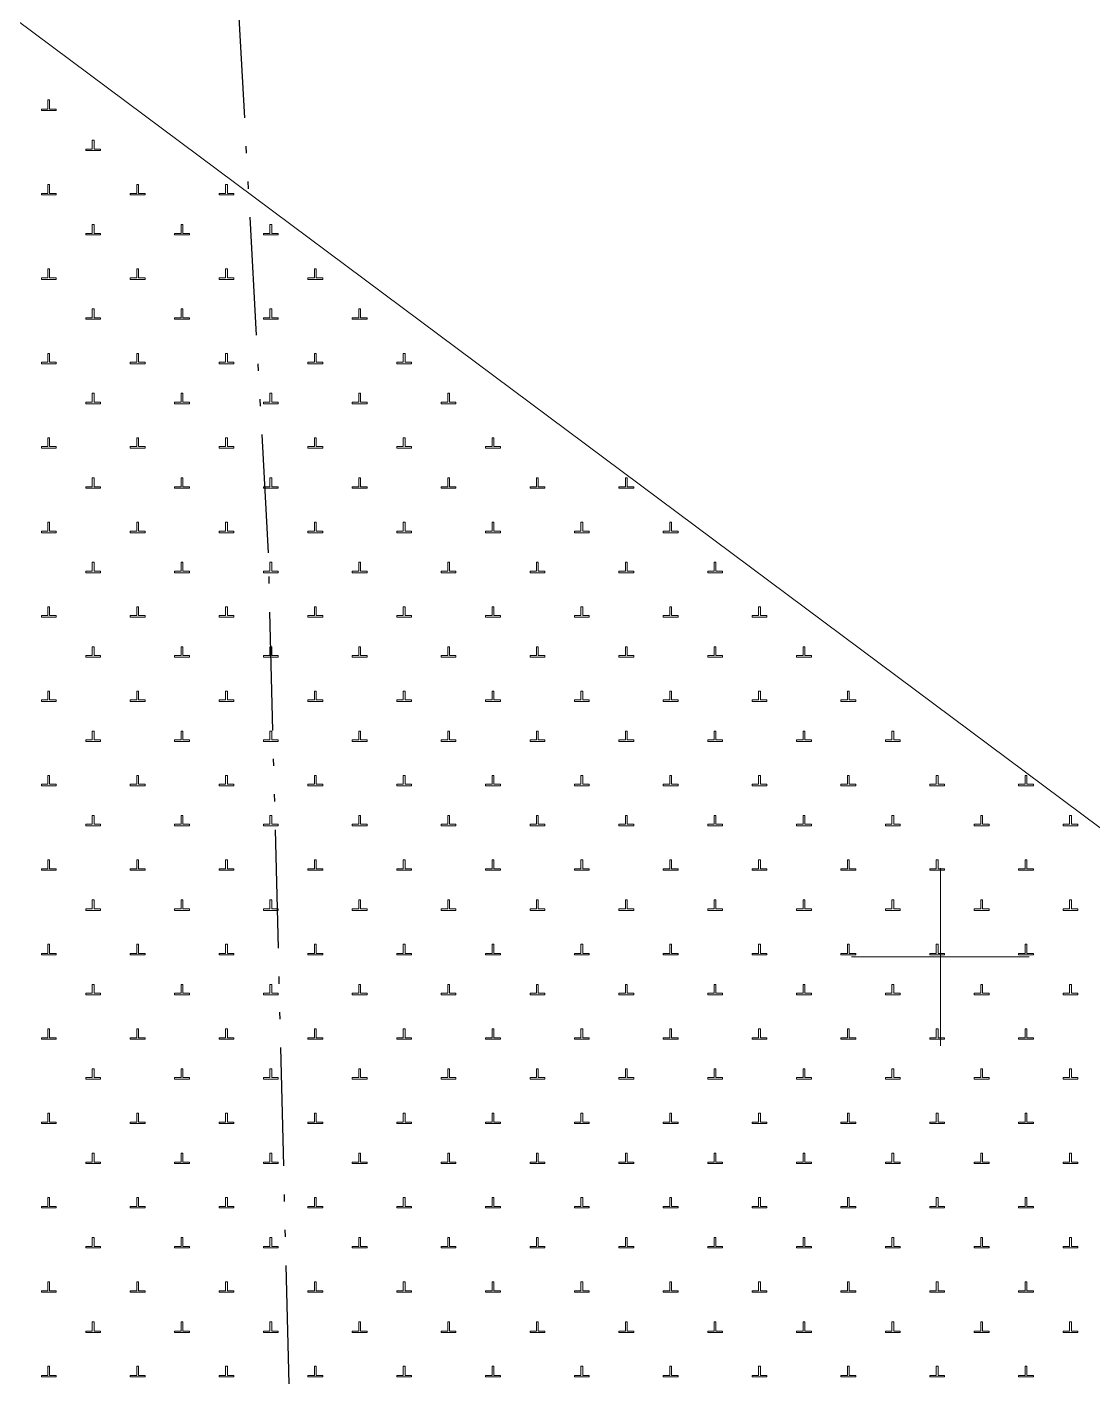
# Model space of a CAD drawing. Header units: metres. Extents: x 550890 to 551618, y 1839259 to 1840146.
# Drawn here: x 551469.17 to 551505.14, y 1839985.31 to 1840031.41 of the extents above; entities that cross this region are included whole.
import ezdxf

# ---------------------------------------------------------------- set-up
doc = ezdxf.new("R2010")
doc.units = ezdxf.units.M
doc.header["$LTSCALE"] = 0.8
doc.linetypes.add('DASH_DOUBLE_DOT', pattern=[9.2, 5, -1.2, 0.3, -1.2, 0.3, -1.2])
for name, color, linetype, lineweight in [('19', 7, 'Continuous', 13), ('2', 7, 'DASH_DOUBLE_DOT', 25), ('23', 7, 'Continuous', 13), ('63', 7, 'Continuous', 13)]:
    doc.layers.add(name, color=color, linetype=linetype, lineweight=lineweight)

msp = doc.modelspace()

# ---------------------------------------------------------------- linework, layer by layer
at = {"layer": '19'}
for points in [[(551469.64, 1840028.59), (551470.14, 1840028.59), (551470.14, 1840028.64), (551469.92, 1840028.64), (551469.92, 1840028.95), (551469.86, 1840028.95), (551469.86, 1840028.64), (551469.64, 1840028.64)], [(551471.14, 1840027.24), (551471.64, 1840027.24), (551471.64, 1840027.29), (551471.42, 1840027.29), (551471.42, 1840027.59), (551471.36, 1840027.59), (551471.36, 1840027.29), (551471.14, 1840027.29)], [(551469.64, 1840025.74), (551470.14, 1840025.74), (551470.14, 1840025.79), (551469.92, 1840025.79), (551469.92, 1840026.09), (551469.86, 1840026.09), (551469.86, 1840025.79), (551469.64, 1840025.79)], [(551472.64, 1840025.74), (551473.14, 1840025.74), (551473.14, 1840025.79), (551472.92, 1840025.79), (551472.92, 1840026.09), (551472.86, 1840026.09), (551472.86, 1840025.79), (551472.64, 1840025.79)], [(551475.64, 1840025.74), (551476.14, 1840025.74), (551476.14, 1840025.79), (551475.92, 1840025.79), (551475.92, 1840026.09), (551475.86, 1840026.09), (551475.86, 1840025.79), (551475.64, 1840025.79)], [(551471.14, 1840024.39), (551471.64, 1840024.39), (551471.64, 1840024.44), (551471.42, 1840024.44), (551471.42, 1840024.74), (551471.36, 1840024.74), (551471.36, 1840024.44), (551471.14, 1840024.44)], [(551474.14, 1840024.39), (551474.64, 1840024.39), (551474.64, 1840024.44), (551474.42, 1840024.44), (551474.42, 1840024.74), (551474.36, 1840024.74), (551474.36, 1840024.44), (551474.14, 1840024.44)], [(551477.14, 1840024.39), (551477.64, 1840024.39), (551477.64, 1840024.44), (551477.42, 1840024.44), (551477.42, 1840024.74), (551477.36, 1840024.74), (551477.36, 1840024.44), (551477.14, 1840024.44)], [(551469.64, 1840022.89), (551470.14, 1840022.89), (551470.14, 1840022.94), (551469.92, 1840022.94), (551469.92, 1840023.24), (551469.86, 1840023.24), (551469.86, 1840022.94), (551469.64, 1840022.94)], [(551472.64, 1840022.89), (551473.14, 1840022.89), (551473.14, 1840022.94), (551472.92, 1840022.94), (551472.92, 1840023.24), (551472.86, 1840023.24), (551472.86, 1840022.94), (551472.64, 1840022.94)], [(551475.64, 1840022.89), (551476.14, 1840022.89), (551476.14, 1840022.94), (551475.92, 1840022.94), (551475.92, 1840023.24), (551475.86, 1840023.24), (551475.86, 1840022.94), (551475.64, 1840022.94)], [(551478.64, 1840022.89), (551479.14, 1840022.89), (551479.14, 1840022.94), (551478.92, 1840022.94), (551478.92, 1840023.24), (551478.86, 1840023.24), (551478.86, 1840022.94), (551478.64, 1840022.94)], [(551471.14, 1840021.54), (551471.64, 1840021.54), (551471.64, 1840021.59), (551471.42, 1840021.59), (551471.42, 1840021.89), (551471.36, 1840021.89), (551471.36, 1840021.59), (551471.14, 1840021.59)], [(551474.14, 1840021.54), (551474.64, 1840021.54), (551474.64, 1840021.59), (551474.42, 1840021.59), (551474.42, 1840021.89), (551474.36, 1840021.89), (551474.36, 1840021.59), (551474.14, 1840021.59)], [(551477.14, 1840021.54), (551477.64, 1840021.54), (551477.64, 1840021.59), (551477.42, 1840021.59), (551477.42, 1840021.89), (551477.36, 1840021.89), (551477.36, 1840021.59), (551477.14, 1840021.59)], [(551480.14, 1840021.54), (551480.64, 1840021.54), (551480.64, 1840021.59), (551480.42, 1840021.59), (551480.42, 1840021.89), (551480.36, 1840021.89), (551480.36, 1840021.59), (551480.14, 1840021.59)], [(551469.64, 1840020.04), (551470.14, 1840020.04), (551470.14, 1840020.09), (551469.92, 1840020.09), (551469.92, 1840020.39), (551469.86, 1840020.39), (551469.86, 1840020.09), (551469.64, 1840020.09)], [(551472.64, 1840020.04), (551473.14, 1840020.04), (551473.14, 1840020.09), (551472.92, 1840020.09), (551472.92, 1840020.39), (551472.86, 1840020.39), (551472.86, 1840020.09), (551472.64, 1840020.09)], [(551475.64, 1840020.04), (551476.14, 1840020.04), (551476.14, 1840020.09), (551475.92, 1840020.09), (551475.92, 1840020.39), (551475.86, 1840020.39), (551475.86, 1840020.09), (551475.64, 1840020.09)], [(551478.64, 1840020.04), (551479.14, 1840020.04), (551479.14, 1840020.09), (551478.92, 1840020.09), (551478.92, 1840020.39), (551478.86, 1840020.39), (551478.86, 1840020.09), (551478.64, 1840020.09)], [(551481.64, 1840020.04), (551482.14, 1840020.04), (551482.14, 1840020.09), (551481.92, 1840020.09), (551481.92, 1840020.39), (551481.86, 1840020.39), (551481.86, 1840020.09), (551481.64, 1840020.09)], [(551471.14, 1840018.69), (551471.64, 1840018.69), (551471.64, 1840018.74), (551471.42, 1840018.74), (551471.42, 1840019.04), (551471.36, 1840019.04), (551471.36, 1840018.74), (551471.14, 1840018.74)], [(551474.14, 1840018.69), (551474.64, 1840018.69), (551474.64, 1840018.74), (551474.42, 1840018.74), (551474.42, 1840019.04), (551474.36, 1840019.04), (551474.36, 1840018.74), (551474.14, 1840018.74)], [(551477.14, 1840018.69), (551477.64, 1840018.69), (551477.64, 1840018.74), (551477.42, 1840018.74), (551477.42, 1840019.04), (551477.36, 1840019.04), (551477.36, 1840018.74), (551477.14, 1840018.74)], [(551480.14, 1840018.69), (551480.64, 1840018.69), (551480.64, 1840018.74), (551480.42, 1840018.74), (551480.42, 1840019.04), (551480.36, 1840019.04), (551480.36, 1840018.74), (551480.14, 1840018.74)], [(551483.14, 1840018.69), (551483.64, 1840018.69), (551483.64, 1840018.74), (551483.42, 1840018.74), (551483.42, 1840019.04), (551483.36, 1840019.04), (551483.36, 1840018.74), (551483.14, 1840018.74)], [(551469.64, 1840017.19), (551470.14, 1840017.19), (551470.14, 1840017.24), (551469.92, 1840017.24), (551469.92, 1840017.54), (551469.86, 1840017.54), (551469.86, 1840017.24), (551469.64, 1840017.24)], [(551472.64, 1840017.19), (551473.14, 1840017.19), (551473.14, 1840017.24), (551472.92, 1840017.24), (551472.92, 1840017.54), (551472.86, 1840017.54), (551472.86, 1840017.24), (551472.64, 1840017.24)], [(551475.64, 1840017.19), (551476.14, 1840017.19), (551476.14, 1840017.24), (551475.92, 1840017.24), (551475.92, 1840017.54), (551475.86, 1840017.54), (551475.86, 1840017.24), (551475.64, 1840017.24)], [(551478.64, 1840017.19), (551479.14, 1840017.19), (551479.14, 1840017.24), (551478.92, 1840017.24), (551478.92, 1840017.54), (551478.86, 1840017.54), (551478.86, 1840017.24), (551478.64, 1840017.24)], [(551481.64, 1840017.19), (551482.14, 1840017.19), (551482.14, 1840017.24), (551481.92, 1840017.24), (551481.92, 1840017.54), (551481.86, 1840017.54), (551481.86, 1840017.24), (551481.64, 1840017.24)], [(551484.64, 1840017.19), (551485.14, 1840017.19), (551485.14, 1840017.24), (551484.92, 1840017.24), (551484.92, 1840017.54), (551484.86, 1840017.54), (551484.86, 1840017.24), (551484.64, 1840017.24)], [(551471.14, 1840015.83), (551471.64, 1840015.83), (551471.64, 1840015.88), (551471.42, 1840015.88), (551471.42, 1840016.19), (551471.36, 1840016.19), (551471.36, 1840015.88), (551471.14, 1840015.88)], [(551474.14, 1840015.83), (551474.64, 1840015.83), (551474.64, 1840015.88), (551474.42, 1840015.88), (551474.42, 1840016.19), (551474.36, 1840016.19), (551474.36, 1840015.88), (551474.14, 1840015.88)], [(551477.14, 1840015.83), (551477.64, 1840015.83), (551477.64, 1840015.88), (551477.42, 1840015.88), (551477.42, 1840016.19), (551477.36, 1840016.19), (551477.36, 1840015.88), (551477.14, 1840015.88)], [(551480.14, 1840015.83), (551480.64, 1840015.83), (551480.64, 1840015.88), (551480.42, 1840015.88), (551480.42, 1840016.19), (551480.36, 1840016.19), (551480.36, 1840015.88), (551480.14, 1840015.88)], [(551483.14, 1840015.83), (551483.64, 1840015.83), (551483.64, 1840015.88), (551483.42, 1840015.88), (551483.42, 1840016.19), (551483.36, 1840016.19), (551483.36, 1840015.88), (551483.14, 1840015.88)], [(551486.14, 1840015.83), (551486.64, 1840015.83), (551486.64, 1840015.88), (551486.42, 1840015.88), (551486.42, 1840016.19), (551486.36, 1840016.19), (551486.36, 1840015.88), (551486.14, 1840015.88)], [(551489.14, 1840015.83), (551489.64, 1840015.83), (551489.64, 1840015.88), (551489.42, 1840015.88), (551489.42, 1840016.19), (551489.36, 1840016.19), (551489.36, 1840015.88), (551489.14, 1840015.88)], [(551469.64, 1840014.33), (551470.14, 1840014.33), (551470.14, 1840014.38), (551469.92, 1840014.38), (551469.92, 1840014.69), (551469.86, 1840014.69), (551469.86, 1840014.38), (551469.64, 1840014.38)], [(551472.64, 1840014.33), (551473.14, 1840014.33), (551473.14, 1840014.38), (551472.92, 1840014.38), (551472.92, 1840014.69), (551472.86, 1840014.69), (551472.86, 1840014.38), (551472.64, 1840014.38)], [(551475.64, 1840014.33), (551476.14, 1840014.33), (551476.14, 1840014.38), (551475.92, 1840014.38), (551475.92, 1840014.69), (551475.86, 1840014.69), (551475.86, 1840014.38), (551475.64, 1840014.38)], [(551478.64, 1840014.33), (551479.14, 1840014.33), (551479.14, 1840014.38), (551478.92, 1840014.38), (551478.92, 1840014.69), (551478.86, 1840014.69), (551478.86, 1840014.38), (551478.64, 1840014.38)], [(551481.64, 1840014.33), (551482.14, 1840014.33), (551482.14, 1840014.38), (551481.92, 1840014.38), (551481.92, 1840014.69), (551481.86, 1840014.69), (551481.86, 1840014.38), (551481.64, 1840014.38)], [(551484.64, 1840014.33), (551485.14, 1840014.33), (551485.14, 1840014.38), (551484.92, 1840014.38), (551484.92, 1840014.69), (551484.86, 1840014.69), (551484.86, 1840014.38), (551484.64, 1840014.38)], [(551487.64, 1840014.33), (551488.14, 1840014.33), (551488.14, 1840014.38), (551487.92, 1840014.38), (551487.92, 1840014.69), (551487.86, 1840014.69), (551487.86, 1840014.38), (551487.64, 1840014.38)], [(551490.64, 1840014.33), (551491.14, 1840014.33), (551491.14, 1840014.38), (551490.92, 1840014.38), (551490.92, 1840014.69), (551490.86, 1840014.69), (551490.86, 1840014.38), (551490.64, 1840014.38)], [(551471.14, 1840012.98), (551471.64, 1840012.98), (551471.64, 1840013.03), (551471.42, 1840013.03), (551471.42, 1840013.33), (551471.36, 1840013.33), (551471.36, 1840013.03), (551471.14, 1840013.03)], [(551474.14, 1840012.98), (551474.64, 1840012.98), (551474.64, 1840013.03), (551474.42, 1840013.03), (551474.42, 1840013.33), (551474.36, 1840013.33), (551474.36, 1840013.03), (551474.14, 1840013.03)], [(551477.14, 1840012.98), (551477.64, 1840012.98), (551477.64, 1840013.03), (551477.42, 1840013.03), (551477.42, 1840013.33), (551477.36, 1840013.33), (551477.36, 1840013.03), (551477.14, 1840013.03)], [(551480.14, 1840012.98), (551480.64, 1840012.98), (551480.64, 1840013.03), (551480.42, 1840013.03), (551480.42, 1840013.33), (551480.36, 1840013.33), (551480.36, 1840013.03), (551480.14, 1840013.03)], [(551483.14, 1840012.98), (551483.64, 1840012.98), (551483.64, 1840013.03), (551483.42, 1840013.03), (551483.42, 1840013.33), (551483.36, 1840013.33), (551483.36, 1840013.03), (551483.14, 1840013.03)], [(551486.14, 1840012.98), (551486.64, 1840012.98), (551486.64, 1840013.03), (551486.42, 1840013.03), (551486.42, 1840013.33), (551486.36, 1840013.33), (551486.36, 1840013.03), (551486.14, 1840013.03)], [(551489.14, 1840012.98), (551489.64, 1840012.98), (551489.64, 1840013.03), (551489.42, 1840013.03), (551489.42, 1840013.33), (551489.36, 1840013.33), (551489.36, 1840013.03), (551489.14, 1840013.03)], [(551492.14, 1840012.98), (551492.64, 1840012.98), (551492.64, 1840013.03), (551492.42, 1840013.03), (551492.42, 1840013.33), (551492.36, 1840013.33), (551492.36, 1840013.03), (551492.14, 1840013.03)], [(551469.64, 1840011.48), (551470.14, 1840011.48), (551470.14, 1840011.53), (551469.92, 1840011.53), (551469.92, 1840011.83), (551469.86, 1840011.83), (551469.86, 1840011.53), (551469.64, 1840011.53)], [(551472.64, 1840011.48), (551473.14, 1840011.48), (551473.14, 1840011.53), (551472.92, 1840011.53), (551472.92, 1840011.83), (551472.86, 1840011.83), (551472.86, 1840011.53), (551472.64, 1840011.53)], [(551475.64, 1840011.48), (551476.14, 1840011.48), (551476.14, 1840011.53), (551475.92, 1840011.53), (551475.92, 1840011.83), (551475.86, 1840011.83), (551475.86, 1840011.53), (551475.64, 1840011.53)], [(551478.64, 1840011.48), (551479.14, 1840011.48), (551479.14, 1840011.53), (551478.92, 1840011.53), (551478.92, 1840011.83), (551478.86, 1840011.83), (551478.86, 1840011.53), (551478.64, 1840011.53)], [(551481.64, 1840011.48), (551482.14, 1840011.48), (551482.14, 1840011.53), (551481.92, 1840011.53), (551481.92, 1840011.83), (551481.86, 1840011.83), (551481.86, 1840011.53), (551481.64, 1840011.53)], [(551484.64, 1840011.48), (551485.14, 1840011.48), (551485.14, 1840011.53), (551484.92, 1840011.53), (551484.92, 1840011.83), (551484.86, 1840011.83), (551484.86, 1840011.53), (551484.64, 1840011.53)], [(551487.64, 1840011.48), (551488.14, 1840011.48), (551488.14, 1840011.53), (551487.92, 1840011.53), (551487.92, 1840011.83), (551487.86, 1840011.83), (551487.86, 1840011.53), (551487.64, 1840011.53)], [(551490.64, 1840011.48), (551491.14, 1840011.48), (551491.14, 1840011.53), (551490.92, 1840011.53), (551490.92, 1840011.83), (551490.86, 1840011.83), (551490.86, 1840011.53), (551490.64, 1840011.53)], [(551493.64, 1840011.48), (551494.14, 1840011.48), (551494.14, 1840011.53), (551493.92, 1840011.53), (551493.92, 1840011.83), (551493.86, 1840011.83), (551493.86, 1840011.53), (551493.64, 1840011.53)], [(551471.14, 1840010.13), (551471.64, 1840010.13), (551471.64, 1840010.18), (551471.42, 1840010.18), (551471.42, 1840010.48), (551471.36, 1840010.48), (551471.36, 1840010.18), (551471.14, 1840010.18)], [(551474.14, 1840010.13), (551474.64, 1840010.13), (551474.64, 1840010.18), (551474.42, 1840010.18), (551474.42, 1840010.48), (551474.36, 1840010.48), (551474.36, 1840010.18), (551474.14, 1840010.18)], [(551477.14, 1840010.13), (551477.64, 1840010.13), (551477.64, 1840010.18), (551477.42, 1840010.18), (551477.42, 1840010.48), (551477.36, 1840010.48), (551477.36, 1840010.18), (551477.14, 1840010.18)], [(551480.14, 1840010.13), (551480.64, 1840010.13), (551480.64, 1840010.18), (551480.42, 1840010.18), (551480.42, 1840010.48), (551480.36, 1840010.48), (551480.36, 1840010.18), (551480.14, 1840010.18)], [(551483.14, 1840010.13), (551483.64, 1840010.13), (551483.64, 1840010.18), (551483.42, 1840010.18), (551483.42, 1840010.48), (551483.36, 1840010.48), (551483.36, 1840010.18), (551483.14, 1840010.18)], [(551486.14, 1840010.13), (551486.64, 1840010.13), (551486.64, 1840010.18), (551486.42, 1840010.18), (551486.42, 1840010.48), (551486.36, 1840010.48), (551486.36, 1840010.18), (551486.14, 1840010.18)], [(551489.14, 1840010.13), (551489.64, 1840010.13), (551489.64, 1840010.18), (551489.42, 1840010.18), (551489.42, 1840010.48), (551489.36, 1840010.48), (551489.36, 1840010.18), (551489.14, 1840010.18)], [(551492.14, 1840010.13), (551492.64, 1840010.13), (551492.64, 1840010.18), (551492.42, 1840010.18), (551492.42, 1840010.48), (551492.36, 1840010.48), (551492.36, 1840010.18), (551492.14, 1840010.18)], [(551495.14, 1840010.13), (551495.64, 1840010.13), (551495.64, 1840010.18), (551495.42, 1840010.18), (551495.42, 1840010.48), (551495.36, 1840010.48), (551495.36, 1840010.18), (551495.14, 1840010.18)], [(551469.64, 1840008.63), (551470.14, 1840008.63), (551470.14, 1840008.68), (551469.92, 1840008.68), (551469.92, 1840008.98), (551469.86, 1840008.98), (551469.86, 1840008.68), (551469.64, 1840008.68)], [(551472.64, 1840008.63), (551473.14, 1840008.63), (551473.14, 1840008.68), (551472.92, 1840008.68), (551472.92, 1840008.98), (551472.86, 1840008.98), (551472.86, 1840008.68), (551472.64, 1840008.68)], [(551475.64, 1840008.63), (551476.14, 1840008.63), (551476.14, 1840008.68), (551475.92, 1840008.68), (551475.92, 1840008.98), (551475.86, 1840008.98), (551475.86, 1840008.68), (551475.64, 1840008.68)], [(551478.64, 1840008.63), (551479.14, 1840008.63), (551479.14, 1840008.68), (551478.92, 1840008.68), (551478.92, 1840008.98), (551478.86, 1840008.98), (551478.86, 1840008.68), (551478.64, 1840008.68)], [(551481.64, 1840008.63), (551482.14, 1840008.63), (551482.14, 1840008.68), (551481.92, 1840008.68), (551481.92, 1840008.98), (551481.86, 1840008.98), (551481.86, 1840008.68), (551481.64, 1840008.68)], [(551484.64, 1840008.63), (551485.14, 1840008.63), (551485.14, 1840008.68), (551484.92, 1840008.68), (551484.92, 1840008.98), (551484.86, 1840008.98), (551484.86, 1840008.68), (551484.64, 1840008.68)], [(551487.64, 1840008.63), (551488.14, 1840008.63), (551488.14, 1840008.68), (551487.92, 1840008.68), (551487.92, 1840008.98), (551487.86, 1840008.98), (551487.86, 1840008.68), (551487.64, 1840008.68)], [(551490.64, 1840008.63), (551491.14, 1840008.63), (551491.14, 1840008.68), (551490.92, 1840008.68), (551490.92, 1840008.98), (551490.86, 1840008.98), (551490.86, 1840008.68), (551490.64, 1840008.68)], [(551493.64, 1840008.63), (551494.14, 1840008.63), (551494.14, 1840008.68), (551493.92, 1840008.68), (551493.92, 1840008.98), (551493.86, 1840008.98), (551493.86, 1840008.68), (551493.64, 1840008.68)], [(551496.64, 1840008.63), (551497.14, 1840008.63), (551497.14, 1840008.68), (551496.92, 1840008.68), (551496.92, 1840008.98), (551496.86, 1840008.98), (551496.86, 1840008.68), (551496.64, 1840008.68)], [(551471.14, 1840007.28), (551471.64, 1840007.28), (551471.64, 1840007.33), (551471.42, 1840007.33), (551471.42, 1840007.63), (551471.36, 1840007.63), (551471.36, 1840007.33), (551471.14, 1840007.33)], [(551474.14, 1840007.28), (551474.64, 1840007.28), (551474.64, 1840007.33), (551474.42, 1840007.33), (551474.42, 1840007.63), (551474.36, 1840007.63), (551474.36, 1840007.33), (551474.14, 1840007.33)], [(551477.14, 1840007.28), (551477.64, 1840007.28), (551477.64, 1840007.33), (551477.42, 1840007.33), (551477.42, 1840007.63), (551477.36, 1840007.63), (551477.36, 1840007.33), (551477.14, 1840007.33)], [(551480.14, 1840007.28), (551480.64, 1840007.28), (551480.64, 1840007.33), (551480.42, 1840007.33), (551480.42, 1840007.63), (551480.36, 1840007.63), (551480.36, 1840007.33), (551480.14, 1840007.33)], [(551483.14, 1840007.28), (551483.64, 1840007.28), (551483.64, 1840007.33), (551483.42, 1840007.33), (551483.42, 1840007.63), (551483.36, 1840007.63), (551483.36, 1840007.33), (551483.14, 1840007.33)], [(551486.14, 1840007.28), (551486.64, 1840007.28), (551486.64, 1840007.33), (551486.42, 1840007.33), (551486.42, 1840007.63), (551486.36, 1840007.63), (551486.36, 1840007.33), (551486.14, 1840007.33)], [(551489.14, 1840007.28), (551489.64, 1840007.28), (551489.64, 1840007.33), (551489.42, 1840007.33), (551489.42, 1840007.63), (551489.36, 1840007.63), (551489.36, 1840007.33), (551489.14, 1840007.33)], [(551492.14, 1840007.28), (551492.64, 1840007.28), (551492.64, 1840007.33), (551492.42, 1840007.33), (551492.42, 1840007.63), (551492.36, 1840007.63), (551492.36, 1840007.33), (551492.14, 1840007.33)], [(551495.14, 1840007.28), (551495.64, 1840007.28), (551495.64, 1840007.33), (551495.42, 1840007.33), (551495.42, 1840007.63), (551495.36, 1840007.63), (551495.36, 1840007.33), (551495.14, 1840007.33)], [(551498.14, 1840007.28), (551498.64, 1840007.28), (551498.64, 1840007.33), (551498.42, 1840007.33), (551498.42, 1840007.63), (551498.36, 1840007.63), (551498.36, 1840007.33), (551498.14, 1840007.33)], [(551469.64, 1840005.78), (551470.14, 1840005.78), (551470.14, 1840005.83), (551469.92, 1840005.83), (551469.92, 1840006.13), (551469.86, 1840006.13), (551469.86, 1840005.83), (551469.64, 1840005.83)], [(551472.64, 1840005.78), (551473.14, 1840005.78), (551473.14, 1840005.83), (551472.92, 1840005.83), (551472.92, 1840006.13), (551472.86, 1840006.13), (551472.86, 1840005.83), (551472.64, 1840005.83)], [(551475.64, 1840005.78), (551476.14, 1840005.78), (551476.14, 1840005.83), (551475.92, 1840005.83), (551475.92, 1840006.13), (551475.86, 1840006.13), (551475.86, 1840005.83), (551475.64, 1840005.83)], [(551478.64, 1840005.78), (551479.14, 1840005.78), (551479.14, 1840005.83), (551478.92, 1840005.83), (551478.92, 1840006.13), (551478.86, 1840006.13), (551478.86, 1840005.83), (551478.64, 1840005.83)], [(551481.64, 1840005.78), (551482.14, 1840005.78), (551482.14, 1840005.83), (551481.92, 1840005.83), (551481.92, 1840006.13), (551481.86, 1840006.13), (551481.86, 1840005.83), (551481.64, 1840005.83)], [(551484.64, 1840005.78), (551485.14, 1840005.78), (551485.14, 1840005.83), (551484.92, 1840005.83), (551484.92, 1840006.13), (551484.86, 1840006.13), (551484.86, 1840005.83), (551484.64, 1840005.83)], [(551487.64, 1840005.78), (551488.14, 1840005.78), (551488.14, 1840005.83), (551487.92, 1840005.83), (551487.92, 1840006.13), (551487.86, 1840006.13), (551487.86, 1840005.83), (551487.64, 1840005.83)], [(551490.64, 1840005.78), (551491.14, 1840005.78), (551491.14, 1840005.83), (551490.92, 1840005.83), (551490.92, 1840006.13), (551490.86, 1840006.13), (551490.86, 1840005.83), (551490.64, 1840005.83)], [(551493.64, 1840005.78), (551494.14, 1840005.78), (551494.14, 1840005.83), (551493.92, 1840005.83), (551493.92, 1840006.13), (551493.86, 1840006.13), (551493.86, 1840005.83), (551493.64, 1840005.83)], [(551496.64, 1840005.78), (551497.14, 1840005.78), (551497.14, 1840005.83), (551496.92, 1840005.83), (551496.92, 1840006.13), (551496.86, 1840006.13), (551496.86, 1840005.83), (551496.64, 1840005.83)], [(551499.64, 1840005.78), (551500.14, 1840005.78), (551500.14, 1840005.83), (551499.92, 1840005.83), (551499.92, 1840006.13), (551499.86, 1840006.13), (551499.86, 1840005.83), (551499.64, 1840005.83)], [(551502.64, 1840005.78), (551503.14, 1840005.78), (551503.14, 1840005.83), (551502.92, 1840005.83), (551502.92, 1840006.13), (551502.86, 1840006.13), (551502.86, 1840005.83), (551502.64, 1840005.83)], [(551471.14, 1840004.43), (551471.64, 1840004.43), (551471.64, 1840004.48), (551471.42, 1840004.48), (551471.42, 1840004.78), (551471.36, 1840004.78), (551471.36, 1840004.48), (551471.14, 1840004.48)], [(551474.14, 1840004.43), (551474.64, 1840004.43), (551474.64, 1840004.48), (551474.42, 1840004.48), (551474.42, 1840004.78), (551474.36, 1840004.78), (551474.36, 1840004.48), (551474.14, 1840004.48)], [(551477.14, 1840004.43), (551477.64, 1840004.43), (551477.64, 1840004.48), (551477.42, 1840004.48), (551477.42, 1840004.78), (551477.36, 1840004.78), (551477.36, 1840004.48), (551477.14, 1840004.48)], [(551480.14, 1840004.43), (551480.64, 1840004.43), (551480.64, 1840004.48), (551480.42, 1840004.48), (551480.42, 1840004.78), (551480.36, 1840004.78), (551480.36, 1840004.48), (551480.14, 1840004.48)], [(551483.14, 1840004.43), (551483.64, 1840004.43), (551483.64, 1840004.48), (551483.42, 1840004.48), (551483.42, 1840004.78), (551483.36, 1840004.78), (551483.36, 1840004.48), (551483.14, 1840004.48)], [(551486.14, 1840004.43), (551486.64, 1840004.43), (551486.64, 1840004.48), (551486.42, 1840004.48), (551486.42, 1840004.78), (551486.36, 1840004.78), (551486.36, 1840004.48), (551486.14, 1840004.48)], [(551489.14, 1840004.43), (551489.64, 1840004.43), (551489.64, 1840004.48), (551489.42, 1840004.48), (551489.42, 1840004.78), (551489.36, 1840004.78), (551489.36, 1840004.48), (551489.14, 1840004.48)], [(551492.14, 1840004.43), (551492.64, 1840004.43), (551492.64, 1840004.48), (551492.42, 1840004.48), (551492.42, 1840004.78), (551492.36, 1840004.78), (551492.36, 1840004.48), (551492.14, 1840004.48)], [(551495.14, 1840004.43), (551495.64, 1840004.43), (551495.64, 1840004.48), (551495.42, 1840004.48), (551495.42, 1840004.78), (551495.36, 1840004.78), (551495.36, 1840004.48), (551495.14, 1840004.48)], [(551498.14, 1840004.43), (551498.64, 1840004.43), (551498.64, 1840004.48), (551498.42, 1840004.48), (551498.42, 1840004.78), (551498.36, 1840004.78), (551498.36, 1840004.48), (551498.14, 1840004.48)], [(551501.14, 1840004.43), (551501.64, 1840004.43), (551501.64, 1840004.48), (551501.42, 1840004.48), (551501.42, 1840004.78), (551501.36, 1840004.78), (551501.36, 1840004.48), (551501.14, 1840004.48)], [(551504.14, 1840004.43), (551504.64, 1840004.43), (551504.64, 1840004.48), (551504.42, 1840004.48), (551504.42, 1840004.78), (551504.36, 1840004.78), (551504.36, 1840004.48), (551504.14, 1840004.48)], [(551469.64, 1840002.93), (551470.14, 1840002.93), (551470.14, 1840002.98), (551469.92, 1840002.98), (551469.92, 1840003.28), (551469.86, 1840003.28), (551469.86, 1840002.98), (551469.64, 1840002.98)], [(551472.64, 1840002.93), (551473.14, 1840002.93), (551473.14, 1840002.98), (551472.92, 1840002.98), (551472.92, 1840003.28), (551472.86, 1840003.28), (551472.86, 1840002.98), (551472.64, 1840002.98)], [(551475.64, 1840002.93), (551476.14, 1840002.93), (551476.14, 1840002.98), (551475.92, 1840002.98), (551475.92, 1840003.28), (551475.86, 1840003.28), (551475.86, 1840002.98), (551475.64, 1840002.98)], [(551478.64, 1840002.93), (551479.14, 1840002.93), (551479.14, 1840002.98), (551478.92, 1840002.98), (551478.92, 1840003.28), (551478.86, 1840003.28), (551478.86, 1840002.98), (551478.64, 1840002.98)], [(551481.64, 1840002.93), (551482.14, 1840002.93), (551482.14, 1840002.98), (551481.92, 1840002.98), (551481.92, 1840003.28), (551481.86, 1840003.28), (551481.86, 1840002.98), (551481.64, 1840002.98)], [(551484.64, 1840002.93), (551485.14, 1840002.93), (551485.14, 1840002.98), (551484.92, 1840002.98), (551484.92, 1840003.28), (551484.86, 1840003.28), (551484.86, 1840002.98), (551484.64, 1840002.98)], [(551487.64, 1840002.93), (551488.14, 1840002.93), (551488.14, 1840002.98), (551487.92, 1840002.98), (551487.92, 1840003.28), (551487.86, 1840003.28), (551487.86, 1840002.98), (551487.64, 1840002.98)], [(551490.64, 1840002.93), (551491.14, 1840002.93), (551491.14, 1840002.98), (551490.92, 1840002.98), (551490.92, 1840003.28), (551490.86, 1840003.28), (551490.86, 1840002.98), (551490.64, 1840002.98)], [(551493.64, 1840002.93), (551494.14, 1840002.93), (551494.14, 1840002.98), (551493.92, 1840002.98), (551493.92, 1840003.28), (551493.86, 1840003.28), (551493.86, 1840002.98), (551493.64, 1840002.98)], [(551496.64, 1840002.93), (551497.14, 1840002.93), (551497.14, 1840002.98), (551496.92, 1840002.98), (551496.92, 1840003.28), (551496.86, 1840003.28), (551496.86, 1840002.98), (551496.64, 1840002.98)], [(551499.64, 1840002.93), (551500.14, 1840002.93), (551500.14, 1840002.98), (551499.92, 1840002.98), (551499.92, 1840003.28), (551499.86, 1840003.28), (551499.86, 1840002.98), (551499.64, 1840002.98)], [(551502.64, 1840002.93), (551503.14, 1840002.93), (551503.14, 1840002.98), (551502.92, 1840002.98), (551502.92, 1840003.28), (551502.86, 1840003.28), (551502.86, 1840002.98), (551502.64, 1840002.98)], [(551471.14, 1840001.57), (551471.64, 1840001.57), (551471.64, 1840001.62), (551471.42, 1840001.62), (551471.42, 1840001.93), (551471.36, 1840001.93), (551471.36, 1840001.62), (551471.14, 1840001.62)], [(551474.14, 1840001.57), (551474.64, 1840001.57), (551474.64, 1840001.62), (551474.42, 1840001.62), (551474.42, 1840001.93), (551474.36, 1840001.93), (551474.36, 1840001.62), (551474.14, 1840001.62)], [(551477.14, 1840001.57), (551477.64, 1840001.57), (551477.64, 1840001.62), (551477.42, 1840001.62), (551477.42, 1840001.93), (551477.36, 1840001.93), (551477.36, 1840001.62), (551477.14, 1840001.62)], [(551480.14, 1840001.57), (551480.64, 1840001.57), (551480.64, 1840001.62), (551480.42, 1840001.62), (551480.42, 1840001.93), (551480.36, 1840001.93), (551480.36, 1840001.62), (551480.14, 1840001.62)], [(551483.14, 1840001.57), (551483.64, 1840001.57), (551483.64, 1840001.62), (551483.42, 1840001.62), (551483.42, 1840001.93), (551483.36, 1840001.93), (551483.36, 1840001.62), (551483.14, 1840001.62)], [(551486.14, 1840001.57), (551486.64, 1840001.57), (551486.64, 1840001.62), (551486.42, 1840001.62), (551486.42, 1840001.93), (551486.36, 1840001.93), (551486.36, 1840001.62), (551486.14, 1840001.62)], [(551489.14, 1840001.57), (551489.64, 1840001.57), (551489.64, 1840001.62), (551489.42, 1840001.62), (551489.42, 1840001.93), (551489.36, 1840001.93), (551489.36, 1840001.62), (551489.14, 1840001.62)], [(551492.14, 1840001.57), (551492.64, 1840001.57), (551492.64, 1840001.62), (551492.42, 1840001.62), (551492.42, 1840001.93), (551492.36, 1840001.93), (551492.36, 1840001.62), (551492.14, 1840001.62)], [(551495.14, 1840001.57), (551495.64, 1840001.57), (551495.64, 1840001.62), (551495.42, 1840001.62), (551495.42, 1840001.93), (551495.36, 1840001.93), (551495.36, 1840001.62), (551495.14, 1840001.62)], [(551498.14, 1840001.57), (551498.64, 1840001.57), (551498.64, 1840001.62), (551498.42, 1840001.62), (551498.42, 1840001.93), (551498.36, 1840001.93), (551498.36, 1840001.62), (551498.14, 1840001.62)], [(551501.14, 1840001.57), (551501.64, 1840001.57), (551501.64, 1840001.62), (551501.42, 1840001.62), (551501.42, 1840001.93), (551501.36, 1840001.93), (551501.36, 1840001.62), (551501.14, 1840001.62)], [(551504.14, 1840001.57), (551504.64, 1840001.57), (551504.64, 1840001.62), (551504.42, 1840001.62), (551504.42, 1840001.93), (551504.36, 1840001.93), (551504.36, 1840001.62), (551504.14, 1840001.62)], [(551469.64, 1840000.07), (551470.14, 1840000.07), (551470.14, 1840000.12), (551469.92, 1840000.12), (551469.92, 1840000.43), (551469.86, 1840000.43), (551469.86, 1840000.12), (551469.64, 1840000.12)], [(551472.64, 1840000.07), (551473.14, 1840000.07), (551473.14, 1840000.12), (551472.92, 1840000.12), (551472.92, 1840000.43), (551472.86, 1840000.43), (551472.86, 1840000.12), (551472.64, 1840000.12)], [(551475.64, 1840000.07), (551476.14, 1840000.07), (551476.14, 1840000.12), (551475.92, 1840000.12), (551475.92, 1840000.43), (551475.86, 1840000.43), (551475.86, 1840000.12), (551475.64, 1840000.12)], [(551478.64, 1840000.07), (551479.14, 1840000.07), (551479.14, 1840000.12), (551478.92, 1840000.12), (551478.92, 1840000.43), (551478.86, 1840000.43), (551478.86, 1840000.12), (551478.64, 1840000.12)], [(551481.64, 1840000.07), (551482.14, 1840000.07), (551482.14, 1840000.12), (551481.92, 1840000.12), (551481.92, 1840000.43), (551481.86, 1840000.43), (551481.86, 1840000.12), (551481.64, 1840000.12)], [(551484.64, 1840000.07), (551485.14, 1840000.07), (551485.14, 1840000.12), (551484.92, 1840000.12), (551484.92, 1840000.43), (551484.86, 1840000.43), (551484.86, 1840000.12), (551484.64, 1840000.12)], [(551487.64, 1840000.07), (551488.14, 1840000.07), (551488.14, 1840000.12), (551487.92, 1840000.12), (551487.92, 1840000.43), (551487.86, 1840000.43), (551487.86, 1840000.12), (551487.64, 1840000.12)], [(551490.64, 1840000.07), (551491.14, 1840000.07), (551491.14, 1840000.12), (551490.92, 1840000.12), (551490.92, 1840000.43), (551490.86, 1840000.43), (551490.86, 1840000.12), (551490.64, 1840000.12)], [(551493.64, 1840000.07), (551494.14, 1840000.07), (551494.14, 1840000.12), (551493.92, 1840000.12), (551493.92, 1840000.43), (551493.86, 1840000.43), (551493.86, 1840000.12), (551493.64, 1840000.12)], [(551496.64, 1840000.07), (551497.14, 1840000.07), (551497.14, 1840000.12), (551496.92, 1840000.12), (551496.92, 1840000.43), (551496.86, 1840000.43), (551496.86, 1840000.12), (551496.64, 1840000.12)], [(551499.64, 1840000.07), (551500.14, 1840000.07), (551500.14, 1840000.12), (551499.92, 1840000.12), (551499.92, 1840000.43), (551499.86, 1840000.43), (551499.86, 1840000.12), (551499.64, 1840000.12)], [(551502.64, 1840000.07), (551503.14, 1840000.07), (551503.14, 1840000.12), (551502.92, 1840000.12), (551502.92, 1840000.43), (551502.86, 1840000.43), (551502.86, 1840000.12), (551502.64, 1840000.12)], [(551471.14, 1839998.72), (551471.64, 1839998.72), (551471.64, 1839998.77), (551471.42, 1839998.77), (551471.42, 1839999.07), (551471.36, 1839999.07), (551471.36, 1839998.77), (551471.14, 1839998.77)], [(551474.14, 1839998.72), (551474.64, 1839998.72), (551474.64, 1839998.77), (551474.42, 1839998.77), (551474.42, 1839999.07), (551474.36, 1839999.07), (551474.36, 1839998.77), (551474.14, 1839998.77)], [(551477.14, 1839998.72), (551477.64, 1839998.72), (551477.64, 1839998.77), (551477.42, 1839998.77), (551477.42, 1839999.07), (551477.36, 1839999.07), (551477.36, 1839998.77), (551477.14, 1839998.77)], [(551480.14, 1839998.72), (551480.64, 1839998.72), (551480.64, 1839998.77), (551480.42, 1839998.77), (551480.42, 1839999.07), (551480.36, 1839999.07), (551480.36, 1839998.77), (551480.14, 1839998.77)], [(551483.14, 1839998.72), (551483.64, 1839998.72), (551483.64, 1839998.77), (551483.42, 1839998.77), (551483.42, 1839999.07), (551483.36, 1839999.07), (551483.36, 1839998.77), (551483.14, 1839998.77)], [(551486.14, 1839998.72), (551486.64, 1839998.72), (551486.64, 1839998.77), (551486.42, 1839998.77), (551486.42, 1839999.07), (551486.36, 1839999.07), (551486.36, 1839998.77), (551486.14, 1839998.77)], [(551489.14, 1839998.72), (551489.64, 1839998.72), (551489.64, 1839998.77), (551489.42, 1839998.77), (551489.42, 1839999.07), (551489.36, 1839999.07), (551489.36, 1839998.77), (551489.14, 1839998.77)], [(551492.14, 1839998.72), (551492.64, 1839998.72), (551492.64, 1839998.77), (551492.42, 1839998.77), (551492.42, 1839999.07), (551492.36, 1839999.07), (551492.36, 1839998.77), (551492.14, 1839998.77)], [(551495.14, 1839998.72), (551495.64, 1839998.72), (551495.64, 1839998.77), (551495.42, 1839998.77), (551495.42, 1839999.07), (551495.36, 1839999.07), (551495.36, 1839998.77), (551495.14, 1839998.77)], [(551498.14, 1839998.72), (551498.64, 1839998.72), (551498.64, 1839998.77), (551498.42, 1839998.77), (551498.42, 1839999.07), (551498.36, 1839999.07), (551498.36, 1839998.77), (551498.14, 1839998.77)], [(551501.14, 1839998.72), (551501.64, 1839998.72), (551501.64, 1839998.77), (551501.42, 1839998.77), (551501.42, 1839999.07), (551501.36, 1839999.07), (551501.36, 1839998.77), (551501.14, 1839998.77)], [(551504.14, 1839998.72), (551504.64, 1839998.72), (551504.64, 1839998.77), (551504.42, 1839998.77), (551504.42, 1839999.07), (551504.36, 1839999.07), (551504.36, 1839998.77), (551504.14, 1839998.77)], [(551469.64, 1839997.22), (551470.14, 1839997.22), (551470.14, 1839997.27), (551469.92, 1839997.27), (551469.92, 1839997.57), (551469.86, 1839997.57), (551469.86, 1839997.27), (551469.64, 1839997.27)], [(551472.64, 1839997.22), (551473.14, 1839997.22), (551473.14, 1839997.27), (551472.92, 1839997.27), (551472.92, 1839997.57), (551472.86, 1839997.57), (551472.86, 1839997.27), (551472.64, 1839997.27)], [(551475.64, 1839997.22), (551476.14, 1839997.22), (551476.14, 1839997.27), (551475.92, 1839997.27), (551475.92, 1839997.57), (551475.86, 1839997.57), (551475.86, 1839997.27), (551475.64, 1839997.27)], [(551478.64, 1839997.22), (551479.14, 1839997.22), (551479.14, 1839997.27), (551478.92, 1839997.27), (551478.92, 1839997.57), (551478.86, 1839997.57), (551478.86, 1839997.27), (551478.64, 1839997.27)], [(551481.64, 1839997.22), (551482.14, 1839997.22), (551482.14, 1839997.27), (551481.92, 1839997.27), (551481.92, 1839997.57), (551481.86, 1839997.57), (551481.86, 1839997.27), (551481.64, 1839997.27)], [(551484.64, 1839997.22), (551485.14, 1839997.22), (551485.14, 1839997.27), (551484.92, 1839997.27), (551484.92, 1839997.57), (551484.86, 1839997.57), (551484.86, 1839997.27), (551484.64, 1839997.27)], [(551487.64, 1839997.22), (551488.14, 1839997.22), (551488.14, 1839997.27), (551487.92, 1839997.27), (551487.92, 1839997.57), (551487.86, 1839997.57), (551487.86, 1839997.27), (551487.64, 1839997.27)], [(551490.64, 1839997.22), (551491.14, 1839997.22), (551491.14, 1839997.27), (551490.92, 1839997.27), (551490.92, 1839997.57), (551490.86, 1839997.57), (551490.86, 1839997.27), (551490.64, 1839997.27)], [(551493.64, 1839997.22), (551494.14, 1839997.22), (551494.14, 1839997.27), (551493.92, 1839997.27), (551493.92, 1839997.57), (551493.86, 1839997.57), (551493.86, 1839997.27), (551493.64, 1839997.27)], [(551496.64, 1839997.22), (551497.14, 1839997.22), (551497.14, 1839997.27), (551496.92, 1839997.27), (551496.92, 1839997.57), (551496.86, 1839997.57), (551496.86, 1839997.27), (551496.64, 1839997.27)], [(551499.64, 1839997.22), (551500.14, 1839997.22), (551500.14, 1839997.27), (551499.92, 1839997.27), (551499.92, 1839997.57), (551499.86, 1839997.57), (551499.86, 1839997.27), (551499.64, 1839997.27)], [(551502.64, 1839997.22), (551503.14, 1839997.22), (551503.14, 1839997.27), (551502.92, 1839997.27), (551502.92, 1839997.57), (551502.86, 1839997.57), (551502.86, 1839997.27), (551502.64, 1839997.27)], [(551471.14, 1839995.87), (551471.64, 1839995.87), (551471.64, 1839995.92), (551471.42, 1839995.92), (551471.42, 1839996.22), (551471.36, 1839996.22), (551471.36, 1839995.92), (551471.14, 1839995.92)], [(551474.14, 1839995.87), (551474.64, 1839995.87), (551474.64, 1839995.92), (551474.42, 1839995.92), (551474.42, 1839996.22), (551474.36, 1839996.22), (551474.36, 1839995.92), (551474.14, 1839995.92)], [(551477.14, 1839995.87), (551477.64, 1839995.87), (551477.64, 1839995.92), (551477.42, 1839995.92), (551477.42, 1839996.22), (551477.36, 1839996.22), (551477.36, 1839995.92), (551477.14, 1839995.92)], [(551480.14, 1839995.87), (551480.64, 1839995.87), (551480.64, 1839995.92), (551480.42, 1839995.92), (551480.42, 1839996.22), (551480.36, 1839996.22), (551480.36, 1839995.92), (551480.14, 1839995.92)], [(551483.14, 1839995.87), (551483.64, 1839995.87), (551483.64, 1839995.92), (551483.42, 1839995.92), (551483.42, 1839996.22), (551483.36, 1839996.22), (551483.36, 1839995.92), (551483.14, 1839995.92)], [(551486.14, 1839995.87), (551486.64, 1839995.87), (551486.64, 1839995.92), (551486.42, 1839995.92), (551486.42, 1839996.22), (551486.36, 1839996.22), (551486.36, 1839995.92), (551486.14, 1839995.92)], [(551489.14, 1839995.87), (551489.64, 1839995.87), (551489.64, 1839995.92), (551489.42, 1839995.92), (551489.42, 1839996.22), (551489.36, 1839996.22), (551489.36, 1839995.92), (551489.14, 1839995.92)], [(551492.14, 1839995.87), (551492.64, 1839995.87), (551492.64, 1839995.92), (551492.42, 1839995.92), (551492.42, 1839996.22), (551492.36, 1839996.22), (551492.36, 1839995.92), (551492.14, 1839995.92)], [(551495.14, 1839995.87), (551495.64, 1839995.87), (551495.64, 1839995.92), (551495.42, 1839995.92), (551495.42, 1839996.22), (551495.36, 1839996.22), (551495.36, 1839995.92), (551495.14, 1839995.92)], [(551498.14, 1839995.87), (551498.64, 1839995.87), (551498.64, 1839995.92), (551498.42, 1839995.92), (551498.42, 1839996.22), (551498.36, 1839996.22), (551498.36, 1839995.92), (551498.14, 1839995.92)], [(551501.14, 1839995.87), (551501.64, 1839995.87), (551501.64, 1839995.92), (551501.42, 1839995.92), (551501.42, 1839996.22), (551501.36, 1839996.22), (551501.36, 1839995.92), (551501.14, 1839995.92)], [(551504.14, 1839995.87), (551504.64, 1839995.87), (551504.64, 1839995.92), (551504.42, 1839995.92), (551504.42, 1839996.22), (551504.36, 1839996.22), (551504.36, 1839995.92), (551504.14, 1839995.92)], [(551469.64, 1839994.37), (551470.14, 1839994.37), (551470.14, 1839994.42), (551469.92, 1839994.42), (551469.92, 1839994.72), (551469.86, 1839994.72), (551469.86, 1839994.42), (551469.64, 1839994.42)], [(551472.64, 1839994.37), (551473.14, 1839994.37), (551473.14, 1839994.42), (551472.92, 1839994.42), (551472.92, 1839994.72), (551472.86, 1839994.72), (551472.86, 1839994.42), (551472.64, 1839994.42)], [(551475.64, 1839994.37), (551476.14, 1839994.37), (551476.14, 1839994.42), (551475.92, 1839994.42), (551475.92, 1839994.72), (551475.86, 1839994.72), (551475.86, 1839994.42), (551475.64, 1839994.42)], [(551478.64, 1839994.37), (551479.14, 1839994.37), (551479.14, 1839994.42), (551478.92, 1839994.42), (551478.92, 1839994.72), (551478.86, 1839994.72), (551478.86, 1839994.42), (551478.64, 1839994.42)], [(551481.64, 1839994.37), (551482.14, 1839994.37), (551482.14, 1839994.42), (551481.92, 1839994.42), (551481.92, 1839994.72), (551481.86, 1839994.72), (551481.86, 1839994.42), (551481.64, 1839994.42)], [(551484.64, 1839994.37), (551485.14, 1839994.37), (551485.14, 1839994.42), (551484.92, 1839994.42), (551484.92, 1839994.72), (551484.86, 1839994.72), (551484.86, 1839994.42), (551484.64, 1839994.42)], [(551487.64, 1839994.37), (551488.14, 1839994.37), (551488.14, 1839994.42), (551487.92, 1839994.42), (551487.92, 1839994.72), (551487.86, 1839994.72), (551487.86, 1839994.42), (551487.64, 1839994.42)], [(551490.64, 1839994.37), (551491.14, 1839994.37), (551491.14, 1839994.42), (551490.92, 1839994.42), (551490.92, 1839994.72), (551490.86, 1839994.72), (551490.86, 1839994.42), (551490.64, 1839994.42)], [(551493.64, 1839994.37), (551494.14, 1839994.37), (551494.14, 1839994.42), (551493.92, 1839994.42), (551493.92, 1839994.72), (551493.86, 1839994.72), (551493.86, 1839994.42), (551493.64, 1839994.42)], [(551496.64, 1839994.37), (551497.14, 1839994.37), (551497.14, 1839994.42), (551496.92, 1839994.42), (551496.92, 1839994.72), (551496.86, 1839994.72), (551496.86, 1839994.42), (551496.64, 1839994.42)], [(551499.64, 1839994.37), (551500.14, 1839994.37), (551500.14, 1839994.42), (551499.92, 1839994.42), (551499.92, 1839994.72), (551499.86, 1839994.72), (551499.86, 1839994.42), (551499.64, 1839994.42)], [(551502.64, 1839994.37), (551503.14, 1839994.37), (551503.14, 1839994.42), (551502.92, 1839994.42), (551502.92, 1839994.72), (551502.86, 1839994.72), (551502.86, 1839994.42), (551502.64, 1839994.42)], [(551471.14, 1839993.02), (551471.64, 1839993.02), (551471.64, 1839993.07), (551471.42, 1839993.07), (551471.42, 1839993.37), (551471.36, 1839993.37), (551471.36, 1839993.07), (551471.14, 1839993.07)], [(551474.14, 1839993.02), (551474.64, 1839993.02), (551474.64, 1839993.07), (551474.42, 1839993.07), (551474.42, 1839993.37), (551474.36, 1839993.37), (551474.36, 1839993.07), (551474.14, 1839993.07)], [(551477.14, 1839993.02), (551477.64, 1839993.02), (551477.64, 1839993.07), (551477.42, 1839993.07), (551477.42, 1839993.37), (551477.36, 1839993.37), (551477.36, 1839993.07), (551477.14, 1839993.07)], [(551480.14, 1839993.02), (551480.64, 1839993.02), (551480.64, 1839993.07), (551480.42, 1839993.07), (551480.42, 1839993.37), (551480.36, 1839993.37), (551480.36, 1839993.07), (551480.14, 1839993.07)], [(551483.14, 1839993.02), (551483.64, 1839993.02), (551483.64, 1839993.07), (551483.42, 1839993.07), (551483.42, 1839993.37), (551483.36, 1839993.37), (551483.36, 1839993.07), (551483.14, 1839993.07)], [(551486.14, 1839993.02), (551486.64, 1839993.02), (551486.64, 1839993.07), (551486.42, 1839993.07), (551486.42, 1839993.37), (551486.36, 1839993.37), (551486.36, 1839993.07), (551486.14, 1839993.07)], [(551489.14, 1839993.02), (551489.64, 1839993.02), (551489.64, 1839993.07), (551489.42, 1839993.07), (551489.42, 1839993.37), (551489.36, 1839993.37), (551489.36, 1839993.07), (551489.14, 1839993.07)], [(551492.14, 1839993.02), (551492.64, 1839993.02), (551492.64, 1839993.07), (551492.42, 1839993.07), (551492.42, 1839993.37), (551492.36, 1839993.37), (551492.36, 1839993.07), (551492.14, 1839993.07)], [(551495.14, 1839993.02), (551495.64, 1839993.02), (551495.64, 1839993.07), (551495.42, 1839993.07), (551495.42, 1839993.37), (551495.36, 1839993.37), (551495.36, 1839993.07), (551495.14, 1839993.07)], [(551498.14, 1839993.02), (551498.64, 1839993.02), (551498.64, 1839993.07), (551498.42, 1839993.07), (551498.42, 1839993.37), (551498.36, 1839993.37), (551498.36, 1839993.07), (551498.14, 1839993.07)], [(551501.14, 1839993.02), (551501.64, 1839993.02), (551501.64, 1839993.07), (551501.42, 1839993.07), (551501.42, 1839993.37), (551501.36, 1839993.37), (551501.36, 1839993.07), (551501.14, 1839993.07)], [(551504.14, 1839993.02), (551504.64, 1839993.02), (551504.64, 1839993.07), (551504.42, 1839993.07), (551504.42, 1839993.37), (551504.36, 1839993.37), (551504.36, 1839993.07), (551504.14, 1839993.07)], [(551469.64, 1839991.52), (551470.14, 1839991.52), (551470.14, 1839991.57), (551469.92, 1839991.57), (551469.92, 1839991.87), (551469.86, 1839991.87), (551469.86, 1839991.57), (551469.64, 1839991.57)], [(551472.64, 1839991.52), (551473.14, 1839991.52), (551473.14, 1839991.57), (551472.92, 1839991.57), (551472.92, 1839991.87), (551472.86, 1839991.87), (551472.86, 1839991.57), (551472.64, 1839991.57)], [(551475.64, 1839991.52), (551476.14, 1839991.52), (551476.14, 1839991.57), (551475.92, 1839991.57), (551475.92, 1839991.87), (551475.86, 1839991.87), (551475.86, 1839991.57), (551475.64, 1839991.57)], [(551478.64, 1839991.52), (551479.14, 1839991.52), (551479.14, 1839991.57), (551478.92, 1839991.57), (551478.92, 1839991.87), (551478.86, 1839991.87), (551478.86, 1839991.57), (551478.64, 1839991.57)], [(551481.64, 1839991.52), (551482.14, 1839991.52), (551482.14, 1839991.57), (551481.92, 1839991.57), (551481.92, 1839991.87), (551481.86, 1839991.87), (551481.86, 1839991.57), (551481.64, 1839991.57)], [(551484.64, 1839991.52), (551485.14, 1839991.52), (551485.14, 1839991.57), (551484.92, 1839991.57), (551484.92, 1839991.87), (551484.86, 1839991.87), (551484.86, 1839991.57), (551484.64, 1839991.57)], [(551487.64, 1839991.52), (551488.14, 1839991.52), (551488.14, 1839991.57), (551487.92, 1839991.57), (551487.92, 1839991.87), (551487.86, 1839991.87), (551487.86, 1839991.57), (551487.64, 1839991.57)], [(551490.64, 1839991.52), (551491.14, 1839991.52), (551491.14, 1839991.57), (551490.92, 1839991.57), (551490.92, 1839991.87), (551490.86, 1839991.87), (551490.86, 1839991.57), (551490.64, 1839991.57)], [(551493.64, 1839991.52), (551494.14, 1839991.52), (551494.14, 1839991.57), (551493.92, 1839991.57), (551493.92, 1839991.87), (551493.86, 1839991.87), (551493.86, 1839991.57), (551493.64, 1839991.57)], [(551496.64, 1839991.52), (551497.14, 1839991.52), (551497.14, 1839991.57), (551496.92, 1839991.57), (551496.92, 1839991.87), (551496.86, 1839991.87), (551496.86, 1839991.57), (551496.64, 1839991.57)], [(551499.64, 1839991.52), (551500.14, 1839991.52), (551500.14, 1839991.57), (551499.92, 1839991.57), (551499.92, 1839991.87), (551499.86, 1839991.87), (551499.86, 1839991.57), (551499.64, 1839991.57)], [(551502.64, 1839991.52), (551503.14, 1839991.52), (551503.14, 1839991.57), (551502.92, 1839991.57), (551502.92, 1839991.87), (551502.86, 1839991.87), (551502.86, 1839991.57), (551502.64, 1839991.57)], [(551471.14, 1839990.17), (551471.64, 1839990.17), (551471.64, 1839990.22), (551471.42, 1839990.22), (551471.42, 1839990.52), (551471.36, 1839990.52), (551471.36, 1839990.22), (551471.14, 1839990.22)], [(551474.14, 1839990.17), (551474.64, 1839990.17), (551474.64, 1839990.22), (551474.42, 1839990.22), (551474.42, 1839990.52), (551474.36, 1839990.52), (551474.36, 1839990.22), (551474.14, 1839990.22)], [(551477.14, 1839990.17), (551477.64, 1839990.17), (551477.64, 1839990.22), (551477.42, 1839990.22), (551477.42, 1839990.52), (551477.36, 1839990.52), (551477.36, 1839990.22), (551477.14, 1839990.22)], [(551480.14, 1839990.17), (551480.64, 1839990.17), (551480.64, 1839990.22), (551480.42, 1839990.22), (551480.42, 1839990.52), (551480.36, 1839990.52), (551480.36, 1839990.22), (551480.14, 1839990.22)], [(551483.14, 1839990.17), (551483.64, 1839990.17), (551483.64, 1839990.22), (551483.42, 1839990.22), (551483.42, 1839990.52), (551483.36, 1839990.52), (551483.36, 1839990.22), (551483.14, 1839990.22)], [(551486.14, 1839990.17), (551486.64, 1839990.17), (551486.64, 1839990.22), (551486.42, 1839990.22), (551486.42, 1839990.52), (551486.36, 1839990.52), (551486.36, 1839990.22), (551486.14, 1839990.22)], [(551489.14, 1839990.17), (551489.64, 1839990.17), (551489.64, 1839990.22), (551489.42, 1839990.22), (551489.42, 1839990.52), (551489.36, 1839990.52), (551489.36, 1839990.22), (551489.14, 1839990.22)], [(551492.14, 1839990.17), (551492.64, 1839990.17), (551492.64, 1839990.22), (551492.42, 1839990.22), (551492.42, 1839990.52), (551492.36, 1839990.52), (551492.36, 1839990.22), (551492.14, 1839990.22)], [(551495.14, 1839990.17), (551495.64, 1839990.17), (551495.64, 1839990.22), (551495.42, 1839990.22), (551495.42, 1839990.52), (551495.36, 1839990.52), (551495.36, 1839990.22), (551495.14, 1839990.22)], [(551498.14, 1839990.17), (551498.64, 1839990.17), (551498.64, 1839990.22), (551498.42, 1839990.22), (551498.42, 1839990.52), (551498.36, 1839990.52), (551498.36, 1839990.22), (551498.14, 1839990.22)], [(551501.14, 1839990.17), (551501.64, 1839990.17), (551501.64, 1839990.22), (551501.42, 1839990.22), (551501.42, 1839990.52), (551501.36, 1839990.52), (551501.36, 1839990.22), (551501.14, 1839990.22)], [(551504.14, 1839990.17), (551504.64, 1839990.17), (551504.64, 1839990.22), (551504.42, 1839990.22), (551504.42, 1839990.52), (551504.36, 1839990.52), (551504.36, 1839990.22), (551504.14, 1839990.22)], [(551469.64, 1839988.67), (551470.14, 1839988.67), (551470.14, 1839988.72), (551469.92, 1839988.72), (551469.92, 1839989.02), (551469.86, 1839989.02), (551469.86, 1839988.72), (551469.64, 1839988.72)], [(551472.64, 1839988.67), (551473.14, 1839988.67), (551473.14, 1839988.72), (551472.92, 1839988.72), (551472.92, 1839989.02), (551472.86, 1839989.02), (551472.86, 1839988.72), (551472.64, 1839988.72)], [(551475.64, 1839988.67), (551476.14, 1839988.67), (551476.14, 1839988.72), (551475.92, 1839988.72), (551475.92, 1839989.02), (551475.86, 1839989.02), (551475.86, 1839988.72), (551475.64, 1839988.72)], [(551478.64, 1839988.67), (551479.14, 1839988.67), (551479.14, 1839988.72), (551478.92, 1839988.72), (551478.92, 1839989.02), (551478.86, 1839989.02), (551478.86, 1839988.72), (551478.64, 1839988.72)], [(551481.64, 1839988.67), (551482.14, 1839988.67), (551482.14, 1839988.72), (551481.92, 1839988.72), (551481.92, 1839989.02), (551481.86, 1839989.02), (551481.86, 1839988.72), (551481.64, 1839988.72)], [(551484.64, 1839988.67), (551485.14, 1839988.67), (551485.14, 1839988.72), (551484.92, 1839988.72), (551484.92, 1839989.02), (551484.86, 1839989.02), (551484.86, 1839988.72), (551484.64, 1839988.72)], [(551487.64, 1839988.67), (551488.14, 1839988.67), (551488.14, 1839988.72), (551487.92, 1839988.72), (551487.92, 1839989.02), (551487.86, 1839989.02), (551487.86, 1839988.72), (551487.64, 1839988.72)], [(551490.64, 1839988.67), (551491.14, 1839988.67), (551491.14, 1839988.72), (551490.92, 1839988.72), (551490.92, 1839989.02), (551490.86, 1839989.02), (551490.86, 1839988.72), (551490.64, 1839988.72)], [(551493.64, 1839988.67), (551494.14, 1839988.67), (551494.14, 1839988.72), (551493.92, 1839988.72), (551493.92, 1839989.02), (551493.86, 1839989.02), (551493.86, 1839988.72), (551493.64, 1839988.72)], [(551496.64, 1839988.67), (551497.14, 1839988.67), (551497.14, 1839988.72), (551496.92, 1839988.72), (551496.92, 1839989.02), (551496.86, 1839989.02), (551496.86, 1839988.72), (551496.64, 1839988.72)], [(551499.64, 1839988.67), (551500.14, 1839988.67), (551500.14, 1839988.72), (551499.92, 1839988.72), (551499.92, 1839989.02), (551499.86, 1839989.02), (551499.86, 1839988.72), (551499.64, 1839988.72)], [(551502.64, 1839988.67), (551503.14, 1839988.67), (551503.14, 1839988.72), (551502.92, 1839988.72), (551502.92, 1839989.02), (551502.86, 1839989.02), (551502.86, 1839988.72), (551502.64, 1839988.72)], [(551471.14, 1839987.31), (551471.64, 1839987.31), (551471.64, 1839987.36), (551471.42, 1839987.36), (551471.42, 1839987.67), (551471.36, 1839987.67), (551471.36, 1839987.36), (551471.14, 1839987.36)], [(551474.14, 1839987.31), (551474.64, 1839987.31), (551474.64, 1839987.36), (551474.42, 1839987.36), (551474.42, 1839987.67), (551474.36, 1839987.67), (551474.36, 1839987.36), (551474.14, 1839987.36)], [(551477.14, 1839987.31), (551477.64, 1839987.31), (551477.64, 1839987.36), (551477.42, 1839987.36), (551477.42, 1839987.67), (551477.36, 1839987.67), (551477.36, 1839987.36), (551477.14, 1839987.36)], [(551480.14, 1839987.31), (551480.64, 1839987.31), (551480.64, 1839987.36), (551480.42, 1839987.36), (551480.42, 1839987.67), (551480.36, 1839987.67), (551480.36, 1839987.36), (551480.14, 1839987.36)], [(551483.14, 1839987.31), (551483.64, 1839987.31), (551483.64, 1839987.36), (551483.42, 1839987.36), (551483.42, 1839987.67), (551483.36, 1839987.67), (551483.36, 1839987.36), (551483.14, 1839987.36)], [(551486.14, 1839987.31), (551486.64, 1839987.31), (551486.64, 1839987.36), (551486.42, 1839987.36), (551486.42, 1839987.67), (551486.36, 1839987.67), (551486.36, 1839987.36), (551486.14, 1839987.36)], [(551489.14, 1839987.31), (551489.64, 1839987.31), (551489.64, 1839987.36), (551489.42, 1839987.36), (551489.42, 1839987.67), (551489.36, 1839987.67), (551489.36, 1839987.36), (551489.14, 1839987.36)], [(551492.14, 1839987.31), (551492.64, 1839987.31), (551492.64, 1839987.36), (551492.42, 1839987.36), (551492.42, 1839987.67), (551492.36, 1839987.67), (551492.36, 1839987.36), (551492.14, 1839987.36)], [(551495.14, 1839987.31), (551495.64, 1839987.31), (551495.64, 1839987.36), (551495.42, 1839987.36), (551495.42, 1839987.67), (551495.36, 1839987.67), (551495.36, 1839987.36), (551495.14, 1839987.36)], [(551498.14, 1839987.31), (551498.64, 1839987.31), (551498.64, 1839987.36), (551498.42, 1839987.36), (551498.42, 1839987.67), (551498.36, 1839987.67), (551498.36, 1839987.36), (551498.14, 1839987.36)], [(551501.14, 1839987.31), (551501.64, 1839987.31), (551501.64, 1839987.36), (551501.42, 1839987.36), (551501.42, 1839987.67), (551501.36, 1839987.67), (551501.36, 1839987.36), (551501.14, 1839987.36)], [(551504.14, 1839987.31), (551504.64, 1839987.31), (551504.64, 1839987.36), (551504.42, 1839987.36), (551504.42, 1839987.67), (551504.36, 1839987.67), (551504.36, 1839987.36), (551504.14, 1839987.36)], [(551469.64, 1839985.81), (551470.14, 1839985.81), (551470.14, 1839985.86), (551469.92, 1839985.86), (551469.92, 1839986.17), (551469.86, 1839986.17), (551469.86, 1839985.86), (551469.64, 1839985.86)], [(551472.64, 1839985.81), (551473.14, 1839985.81), (551473.14, 1839985.86), (551472.92, 1839985.86), (551472.92, 1839986.17), (551472.86, 1839986.17), (551472.86, 1839985.86), (551472.64, 1839985.86)], [(551475.64, 1839985.81), (551476.14, 1839985.81), (551476.14, 1839985.86), (551475.92, 1839985.86), (551475.92, 1839986.17), (551475.86, 1839986.17), (551475.86, 1839985.86), (551475.64, 1839985.86)], [(551478.64, 1839985.81), (551479.14, 1839985.81), (551479.14, 1839985.86), (551478.92, 1839985.86), (551478.92, 1839986.17), (551478.86, 1839986.17), (551478.86, 1839985.86), (551478.64, 1839985.86)], [(551481.64, 1839985.81), (551482.14, 1839985.81), (551482.14, 1839985.86), (551481.92, 1839985.86), (551481.92, 1839986.17), (551481.86, 1839986.17), (551481.86, 1839985.86), (551481.64, 1839985.86)], [(551484.64, 1839985.81), (551485.14, 1839985.81), (551485.14, 1839985.86), (551484.92, 1839985.86), (551484.92, 1839986.17), (551484.86, 1839986.17), (551484.86, 1839985.86), (551484.64, 1839985.86)], [(551487.64, 1839985.81), (551488.14, 1839985.81), (551488.14, 1839985.86), (551487.92, 1839985.86), (551487.92, 1839986.17), (551487.86, 1839986.17), (551487.86, 1839985.86), (551487.64, 1839985.86)], [(551490.64, 1839985.81), (551491.14, 1839985.81), (551491.14, 1839985.86), (551490.92, 1839985.86), (551490.92, 1839986.17), (551490.86, 1839986.17), (551490.86, 1839985.86), (551490.64, 1839985.86)], [(551493.64, 1839985.81), (551494.14, 1839985.81), (551494.14, 1839985.86), (551493.92, 1839985.86), (551493.92, 1839986.17), (551493.86, 1839986.17), (551493.86, 1839985.86), (551493.64, 1839985.86)], [(551496.64, 1839985.81), (551497.14, 1839985.81), (551497.14, 1839985.86), (551496.92, 1839985.86), (551496.92, 1839986.17), (551496.86, 1839986.17), (551496.86, 1839985.86), (551496.64, 1839985.86)], [(551499.64, 1839985.81), (551500.14, 1839985.81), (551500.14, 1839985.86), (551499.92, 1839985.86), (551499.92, 1839986.17), (551499.86, 1839986.17), (551499.86, 1839985.86), (551499.64, 1839985.86)], [(551502.64, 1839985.81), (551503.14, 1839985.81), (551503.14, 1839985.86), (551502.92, 1839985.86), (551502.92, 1839986.17), (551502.86, 1839986.17), (551502.86, 1839985.86), (551502.64, 1839985.86)]]:
    msp.add_lwpolyline(points, close=True, dxfattribs=at)
at = {"layer": '2'}
msp.add_lwpolyline([(551493.35, 1839663.31), (551491.72, 1839678.58), (551490.67, 1839729.38), (551487.11, 1839775.71), (551484.86, 1839816.34), (551487.21, 1839855.16), (551483.96, 1839881.4), (551483.12, 1839895.9), (551476.28, 1839931.28), (551478.92, 1839948.79), (551477.31, 1840013.65), (551475.85, 1840040.3), (551469.41, 1840069.94)], dxfattribs=at)
at = {"layer": '23'}
msp.add_lwpolyline([(551536.48, 1839869.75), (551540.82, 1839945.93), (551540.38, 1839955.25), (551538.81, 1839963.99), (551536.79, 1839970.12), (551532.43, 1839978.75), (551527.81, 1839986.2), (551521.78, 1839991.93), (551515.92, 1839996.51), (551468.78, 1840031.67), (551456.7, 1840040.77), (551447.59, 1840048.84), (551426.95, 1840066.64), (551402.18, 1840086.48), (551380.41, 1840102.63)], dxfattribs=at)
at = {"layer": '63'}
for p, q in [((551500, 1839997), (551500, 1840003)), ((551497, 1840000), (551503, 1840000))]:
    msp.add_line(p, q, dxfattribs=at)

doc.saveas('drawing.dxf')
